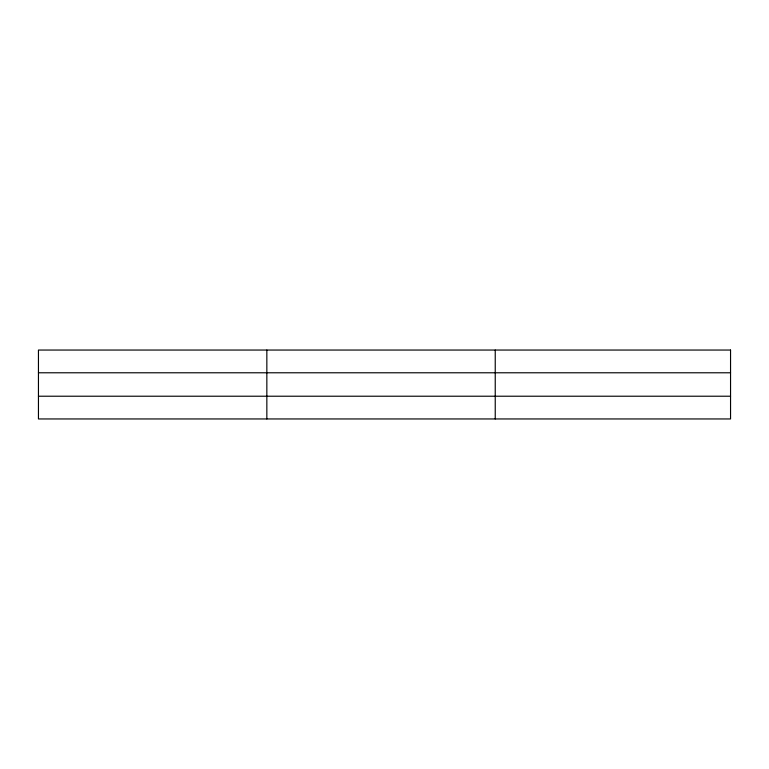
<?xml version="1.0" encoding="UTF-8"?>
<svg xmlns="http://www.w3.org/2000/svg" width="769" height="769" viewBox="0 0 769 769"><rect width="100%" height="100%" fill="white"/><g stroke="black" fill="none" stroke-linecap="round" stroke-linejoin="round"><path stroke-width="1.15" d="M266.843 418.951L266.843 350.049M495.236 418.951L495.236 350.049M38.45 372.782L730.55 372.782M38.45 396.218L730.55 396.218M730.55 350.049L38.45 350.049L38.45 418.951L730.55 418.951L730.55 350.049"/></g></svg>
